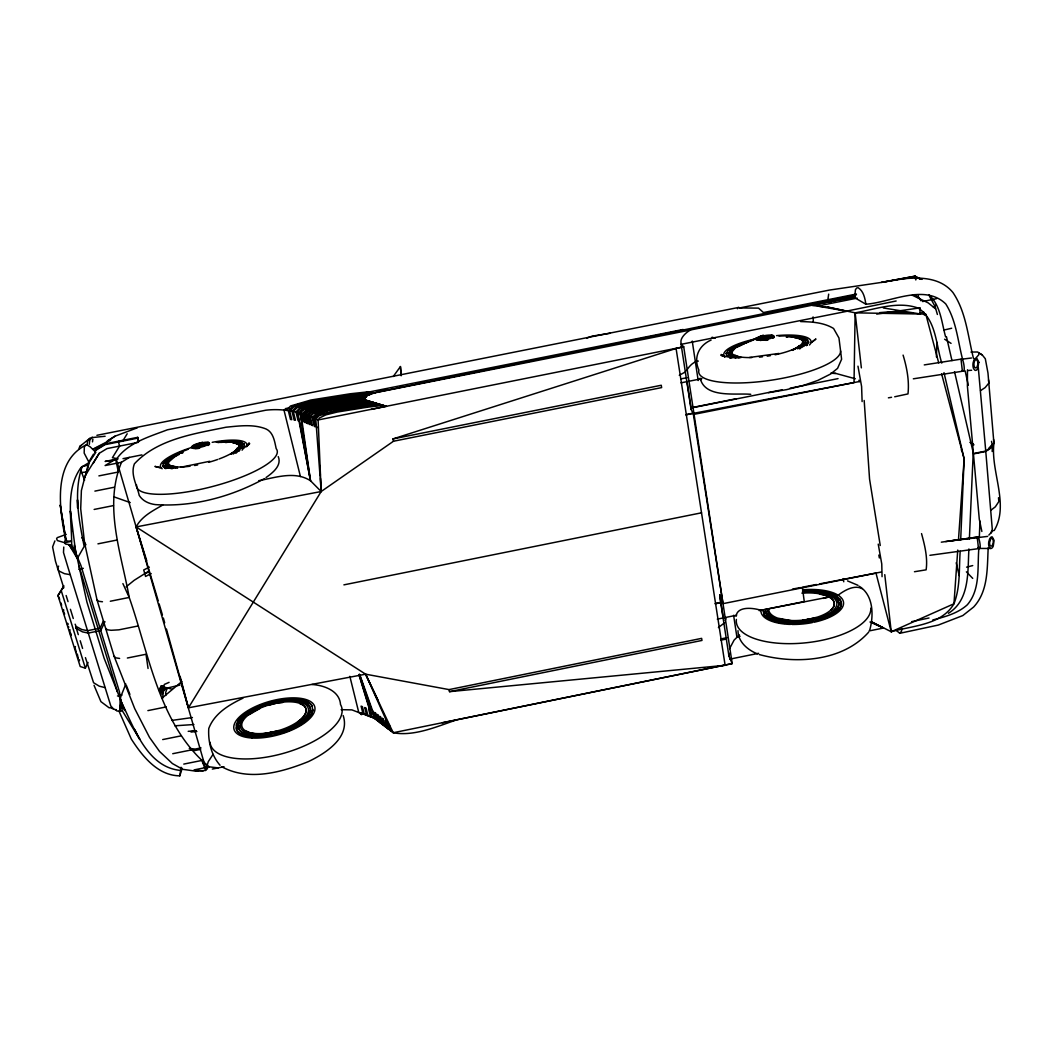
<?xml version="1.0" encoding="UTF-8"?>
<svg xmlns="http://www.w3.org/2000/svg" width="1052" height="1052" viewBox="0 0 1052 1052"><rect width="100%" height="100%" fill="white"/><g stroke="black" fill="none" stroke-linecap="round" stroke-linejoin="round"><path stroke-width="1.5" d="M967.472 369.896L967.406 386.176L973.429 453.557L985.75 451.084L990.274 447.863L993.903 442.945L987.973 373.026L985.316 358.745L982.266 354.971L977.558 351.986L970.97 352.065M119.047 711.231L131.316 739.069C142.283 756.072 157.695 775.705 179.813 775.824L181.049 767.25M941.764 363.085C935.912 344.517 936.254 320.084 918.435 308.197C897.948 300.648 875.645 309.314 855.144 312.839L854.027 382.573L685.746 414.83L692.913 413.16L694.057 414.33L732.192 663.602L393.185 732.744L374.012 718.016L360.902 712.875L361.296 714.518L364.505 713.861M769.564 336.022L769.314 337.797L768.039 338.126L767.789 336.574L768.815 336.219L766.277 337.061L766.474 338.455L768.394 336.285L769.538 337.718M936.425 356.904L936.911 342.308M978.939 547.224C977.111 566.41 980.872 588.975 967.353 604.755C957.912 613.342 944.946 616.853 932.822 619.944M979.32 537.414L979.964 521.056M988.209 547.75C987.078 568.027 988.472 591.079 973.626 607.03L962.83 615.552L938.279 625.072L899.762 633.304L896.514 630.595M992.167 451.505L992.378 446.613L988.683 449.585M871.99 622.048L891.241 631.739C912.597 625.611 941.382 625.19 953.967 603.769C960.502 587.095 958.872 568.777 960.2 551.248M960.686 539.913L964.145 458.922L943.999 372.658M218.145 767.894L209.269 766.829C159.273 726.077 149.397 655.001 129.212 597.444C121.348 553.576 103.425 506.012 121.493 462.288L129.304 457.41M968.918 548.96C967.551 571.052 970.207 599.877 948.404 613.29M969.365 539.163L973.231 452.649L954.532 371.698M63.764 547.066L63.488 552.458L68.143 567.935L110.815 705.984L113.603 708.995M188.282 449.204C179.445 452.833 169.306 455.779 163.205 463.616L163.007 466.496L165.624 468.627L170.122 467.062L167.781 465.181L167.781 462.67L175.303 456.358M771.142 335.851C772.944 332.958 769.091 338.402 772.207 336.916C770.248 337.034 773.115 334.431 770.998 336.075M957.741 550.064L953.967 603.769L891.241 631.739L875.987 573.09L819.639 583.886M958.438 540.294L964.145 458.922L941.632 373.92M205.653 445.062C203.667 439.946 206.626 448.507 205.824 443.655M960.989 359.297L971.483 357.996M94.733 452.202L96.416 449.388L105.673 443.72L137.72 437.33L138.325 442.34L107.002 448.586L99.19 453.359L85.33 475.451L81.385 490.574L80.702 508.787L84.581 542.937L97.034 599.956L114.155 656.356L134.709 708.614L149.516 737.399L159.536 751.43L172.383 763.542L182.667 769.314L195.54 771.116L205.679 770.419L208.27 761.661L213.03 754.376M763.134 339.02C765.711 336.075 762.45 342.005 763.581 337.008M75.836 628.399L75.876 627.413M115.917 709.482L116.825 711.007L120.059 711.218L120.993 701.276L120.059 698.489L125.819 684.01M762.056 338.547C763.016 336.64 761.043 337.034 761.477 337.534M767.355 614.447L766.382 616.682L767.697 618.037M767.381 616.669L765.54 609.66M862.114 401.575L861.601 386.531L857.959 366.175M765.803 338.428C763.844 335.023 765.554 339.309 765.514 339.02C766.671 334.352 766.421 339.415 764.054 338.954C764.054 336.85 763.423 336.574 763.081 339.178M765.632 337.074L764.659 337.784L765.777 336.824M134.682 729.417L139.719 739.267L122.4 710.889L120.059 711.218L120.993 701.276C133.841 726.879 146.662 767.039 180.155 770.38M827.845 299.728L828.687 294.152M271.692 733.389L271.903 732.205M277.018 703.012L277.149 702.289M882.063 576.693L881.76 563.951L878.236 544.121M71.654 544.949C71.97 519.32 64.777 489.824 81.083 467.417L89.091 462.525L95.824 452.321L90.235 446.876L87.553 445.233L85.528 445.22C52.718 462.183 59.254 508.931 65.474 538.69L64.632 542.569L65.54 544.055L71.654 544.949L77.296 558.481L84.16 546.448C79.11 520.556 73.324 492.888 81.99 467.167M182.22 768.262L179.813 775.824M69.919 629.622L69.971 632.305M869.715 630.109C873.844 615.512 873.554 595.064 859.26 586.28M202.628 763.134L203.404 760.136M84.936 477.332L89.025 461.631L93.523 454.096M85.988 474.794L88.855 463.8M160.798 694.833L163.047 686.469L160.128 687.666L159.286 690.349M762.871 337.784L763.726 336.969M179.958 685.062L164.375 688.731L162.81 693.663L163.007 697.87M729.562 648.65L734.112 640.089L739.438 634.895M167.281 687.692L165.637 692.65L165.769 695.438M160.377 692.242L161.745 688.232L160.903 686.22L164.178 685.943M725.249 620.496L725.972 618.418M98.901 475.885L118.363 472.006L115.865 460.079C127.055 442.971 149.252 436.777 167.426 429.795L265.84 410.201C283.751 408.123 301.99 412.055 318.112 419.958L683.721 346.792L694.057 414.33L859.708 381.442M989.879 540.781L990.195 539.913A3.813 1.788 -83 0 1 992.444 538.677L992.799 539.176A3.945 1.854 -83 0 1 992.97 543.726L992.654 544.607A3.813 1.788 -83 0 1 990.405 545.856L990.037 545.357A3.813 1.788 -83 0 1 989.893 540.952M760.491 339.73L759.491 339.835L759.938 338.192A5.247 1.315 -9.3 0 1 761.069 337.889C763.187 337.298 757.256 338.797 760.294 338.336M990.8 533.193L992.286 529.353L985.777 451.453L990.313 448.231L993.93 443.313L993.575 439.42M311.576 714.492L312.707 709.811M309.17 713.532L308.709 715.373A37.188 15.333 -15.7 0 1 281.252 732.271L276.597 733.02M310.011 711.415L310.458 710.823M309.393 714.413L310.235 712.309L312.931 710.692M117.429 691.848L78.913 565.805M766.474 338.455C767.736 337.85 767.25 334.497 766.277 337.061M807.673 591.119L812.499 590.737A39.292 16.082 -6.3 0 1 835.972 596.063L839.733 599.324L837.813 600.403M838.194 600.021L838.549 603.112L841.429 604.124L838.444 602.204M63.883 585.793L57.978 595.498L80.202 666.534L85.383 668.152L88.052 662.444M104.95 621.64L100.755 630.556L88.223 633.08L82.516 631.884L76.809 628.78L75.889 626.545M103.53 620.785L100.032 628.189L87.5 630.7L81.78 629.517L76.086 626.427L75.165 624.204M238.594 720.528L237.818 722.132L239.475 723.145L240.816 720.357M79.518 659.762L79.4 660.722M237.726 721.79L236.647 728.826L238.922 726.748L238.843 725.617M76.217 651.819L74.916 647.637L75.442 646.585M205.837 768.723L136.116 526.92C141.586 516.4 152.869 510.72 162.731 505.052M806.463 345.674L808.672 342.137L807.371 339.533C798.823 334.654 788.421 335.904 778.98 336.035M807.371 339.533L802.702 340.493L803.833 342.807L802.439 345.49L807.121 345.174M770.09 335.969C770.616 338.021 771.155 336.732 769.328 336.114M59.688 599.298L57.978 595.498L63.528 587.121M922.131 279.372L915.122 276.86L881.615 282.383L915.135 276.176L914.451 277.373L915.135 276.176L881.615 282.383L829.502 290.063L739.609 307.947A25.261 4.379 79.6 0 0 737.452 308.736M138.785 441.551L137.72 437.33M58.636 566.134L57.558 567.935L58.846 570.96L64.488 573.682L70.221 574.655M686.469 370.698C689.099 366.372 693.097 361.796 698.331 361.073M93.181 463.393L99.19 453.359M199.788 444.891C203.22 442.708 195.935 448.836 201.287 445.916C198.854 446.442 201.945 446.456 200.774 444.68C197.842 445.706 199.328 444.168 199.88 446.403M393.487 441.235L392.975 438.921L661.261 385.256L661.642 387.596L393.487 441.235L321.176 491.521L188.426 707.812L365.636 674.187L449.046 689.599L701.631 638.367L701.973 640.444L449.506 691.651L449.046 689.599M761.056 335.904L756.243 338.126L756.033 339.467L760.386 340.388L767.907 339.572L760.412 340.388M122.519 441.353L127.187 433.779M54.901 540.912L52.6 546.948L55.506 561.321L63.751 587.844M119.021 441.064L118.442 441.985L119.599 446.074L112.406 457.725L118.1 458.83L105.108 461.42L115.865 460.079M768.959 337.876L768.157 338.047M993.154 530.563L988.841 535.087M994.193 530.51C1009.683 504.776 990.379 471.23 993.93 443.313M730.903 352.801L732.665 350.132L728.181 350.421L726.182 353.459L726.945 356.141L731.613 355.182L730.903 352.801L726.182 353.459M289.445 410.938L293.258 407.019L298.334 405.099M116.246 459.014L136.116 526.92L321.176 491.521L310.485 480.725L297.282 412.134L300.583 408.741L315.968 404.218L345.937 399.458L358.627 398.077L364.636 398.721M299.491 412.476L302.66 409.228L317.362 404.915M258.766 480.685C275.479 477.647 294.744 470.625 310.485 480.725L299.912 412.647L301.227 410.701L307.118 407.768L317.809 405.073L358.127 399.037L363.874 399.655L386.4 406.309L380.324 405.756L367.49 407.19L337.113 412.068L325.791 414.896L319.532 417.946L318.112 419.958L321.176 491.521L315.784 419.025L319.137 415.685L334.654 411.174L377.55 404.915M85.528 445.22L84.331 446.968L84.173 453.083L89.091 462.525M759.57 339.822L762.739 339.099L762.095 338.941M393.238 376.524L400.431 366.569L401.167 375.788M242.091 450.164L244.537 446.824L244.195 444.102C236.082 438.737 225.404 441.445 216.331 442.287M235.937 453.228L242.013 447.35L241.71 444.786C235.648 440.38 227.456 442.011 220.46 442.432M233.097 454.056L237.765 450.743L239.961 447.771L239.685 445.338L237.002 443.602L233.15 442.853L236.739 441.314M201.208 444.365C200.064 447.784 206.744 444.089 203.391 445.535M363.874 399.655L367.306 395.434L374.736 392.817L366.846 391.975L350.185 393.777L310.8 400.036L290.576 405.98L286.236 410.451L285.776 408.557L288.998 407.926M199.735 445.864C199.222 445.39 198.999 448.494 197.763 444.654C197.158 444.97 190.899 448.665 198.105 446.627M92.3 437.211L89.841 440.144A25.458 6.47 77.3 0 0 89.354 444.286M191.425 447.692L193.358 445.377A10.152 2.446 -14.6 0 0 191.425 447.692L193.384 448.428M868.663 632.147C842.389 661.787 795.325 664.338 759.242 654.541M200.393 446.245L200.104 444.641M976.44 357.417L978.86 354.642L978.702 352.709M831.172 609.923L833.316 607.464A33.112 13.676 -7.5 0 0 824.794 595.222L819.508 594.091M203.983 443.839C200.998 442.931 208.427 447.363 201.497 444.601L201.629 446.087M160.075 689.139L162.126 686.824M765.067 339.165L764.857 337.692M767.868 336.653L768.578 336.377M207.928 444.47L206.245 445.101L206.757 444.68M762.384 337.219L762.674 338.468M772.536 335.654C771.326 335.141 772.996 339.309 771.432 335.838M763.239 337.521C765.817 336.469 763.91 341.65 763.594 336.772L763.581 338.889M310.09 711.757L312.799 710.153L312.01 705.826A39.647 16.345 -15.7 0 0 295.836 698.988L277.478 700.408A39.647 16.345 -15.7 0 0 238.502 720.186L236.174 724.999L236.555 729.759A39.647 16.345 -15.7 0 0 250.692 737.071M933.44 307.381L935.767 305.212M285.776 408.557L284.014 410.188L300.425 476.53M207.454 442.774C202.655 445.706 211.084 439.815 207.836 444.141M202.51 445.338L201.852 445.916L202.944 445.693M198.749 446.495L199.788 445.838M218.014 442.655L218.934 441.84M219.158 442.55L220.065 441.735M198.263 444.588C198.539 444.273 191.096 448.178 197.776 446.627M201.156 446.048L199.485 446.876M200.774 444.68L199.091 445.509M202.563 445.456L201.879 445.969M161.916 698.212L181.917 681.472M988.591 448.533L992.194 444.536L991.51 441.34M79.952 446.35L90.051 438.132L87.632 441.064A25.485 6.522 77.3 0 0 87.145 445.22M126.135 586.832L134.196 580.296L148.858 571.065M198.341 446.771C198.578 439 201.879 449.809 199.446 445.43M812.118 342.005L815.931 338.981L810.619 342.991M266.038 477.542C272.442 472.953 282.041 465.72 278.254 456.607M718.411 627.584L724.736 622.639M194.699 447.442C198.236 447.376 197.421 444.26 194.37 446.035M990.866 510.259L995.31 506.84L998.848 501.554L998.493 497.714M297.611 721.974L300.911 719.476A33.427 13.65 -17 0 0 302.91 704.958L299.899 703.709M801.663 347.555L804.609 345.345L806.082 342.492L804.872 340.046L801.124 338.152L787.343 336.469M243.42 448.139L249.692 443.563L246.444 446.745L249.179 442.984L246.852 446.35A44.644 11.099 -14.4 0 0 212.202 442.327M204.706 443.799L205.035 445.18L204.995 443.628M293.469 407.058L289.668 410.977L291.798 419.669L290.483 419.446L288.34 410.767L292.338 406.664L297.453 404.586L310.971 401.18L347.252 395.42L362.598 393.75L369.857 394.539L368.042 394.894L370.186 394.303L368.818 394.013M768.433 336.508L768.815 337.916M250.376 713.664L253.322 711.612A33.454 13.781 -15.7 0 1 276.505 703.091L268.628 705.366M92.642 449.27L106.581 442.037L114.931 436.225L137.365 427.796M854.868 296.493L690.559 329.986C685.049 332.853 676.37 341.229 683.721 346.792L676.081 348.475L392.975 438.921M735.598 348.094L732.521 350.132L730.759 352.828L731.469 355.208L734.756 357.075L730.469 358.285L729.536 357.719L734.151 356.707M728.181 350.421L739.635 344.162L753.771 339.98M194.817 447.442L195.514 447.166A5.313 1.289 -14.6 0 1 196.737 446.837L197.395 446.692M711.139 340.033C698.923 345.345 693.202 357.404 698.896 370.12A71.733 18.87 -8.8 0 0 767.25 380.771A71.733 18.87 -8.8 0 0 840.587 350.96M194.383 446.061L195.133 445.785A5.313 1.289 -14.6 0 1 196.356 445.469L196.974 445.338M242.657 447.968L241.526 447.994M771.55 337.219L771.616 335.864M980.517 390.621L985.132 387.609L988.854 383.06L988.551 379.877M763.423 337.376L764.528 337.337M197.132 444.575L202.431 442.182M201.497 444.601C205.337 441.919 199.538 445.456 202.576 444.325M770.288 337.363L770.866 337.442M107.317 440.88L114.931 436.225M95.785 450.335L105.055 444.654L137.168 438.25M113.195 460.618L105.121 465.549L121.493 462.288M204.088 445.417L203.509 445.417M236.463 728.142L238.633 725.656M226.627 442.59L229.231 441.012M208.046 444.628C205.324 441.169 208.138 447.008 207.691 443.26M225.404 442.563L228.06 440.998M207.678 444.523C205.14 445.298 208.178 442.05 206.915 443.365M164.375 688.731L159.51 691.059M164.165 684.523L169.083 682.353M788.658 335.719L786.278 337.061L790.315 335.825M918.567 314.048L921.355 312.47M803.018 623.349L809.632 620.956M679.29 375.288L684.839 372.224M206.416 443.431L207.178 443.26M264.499 478.581C231.532 496.728 193.121 507.156 155.367 504.605C148.911 503.75 142.862 501.12 139.245 495.479C137.01 485.13 130.238 474.61 134.393 463.84C157.458 438.986 194.291 433.766 226.035 427.217C238.646 425.994 251.901 424.101 264.157 428.269C273.244 430.965 274.467 440.775 276.189 448.652A72.549 18.607 -14.5 0 1 212.109 486.616A72.549 18.607 -14.5 0 1 136.576 484.959M160.496 692.058L168.609 687.64M199.407 444.47L197.802 445.443M151.199 573.564L145.584 576.443L143.716 569.974L149.331 567.12M193.397 445.338L195.185 444.444M181.799 452.465L173.58 456.423L165.729 463.09L165.559 465.786L168.031 467.785L171.976 468.692L173.922 467.93M176.368 455.779L179.234 454.411M242.933 698.186C229.165 704.735 214.384 713.453 208.769 728.497C207.941 741.358 211.32 755.402 220.052 765.251M93.378 449.296L105.121 443.536M260.186 708.351L247.68 715.505A33.572 14.031 -13.9 0 0 244.551 730.233L248.995 732.508L255.163 733.809M262.908 737.018L270.048 734.506M198.736 445.206L198.933 446.482L199.998 446.324M799.52 348.87L800.546 348.396M797.587 348.83L802.584 345.477L803.978 342.781L802.847 340.467L799.191 338.705L803.36 337.521M899.762 633.304L901.669 631.042L901.564 628.097M838.26 600.587L839.996 600.061L841.429 604.124M207.546 443.339L206.639 443.431M737.518 346.897L742.765 344.569M233.702 441.958L235.635 441.104M206.389 445.075L205.377 443.786M761.083 335.904L763.476 335.312L743.172 343.675L749.129 341.69M767.644 338.113L766.658 338.363M767.447 336.706L766.448 336.969M772.694 337.048L771.852 337.166M106.581 442.037L110.565 440.38M195.212 444.444L199.867 442.8M181.891 453.031L183.127 452.544L180.155 452.36M795.141 336.942L796.969 336.219M798.008 336.43L794.668 337.718L799.323 338.665M766.803 336.101L767.118 337.705L767.013 336.285M207.744 444.588L206.757 443.352M586.766 338.1L592.144 336.14L610.199 333.26M233.031 442.905L236.871 443.655L241.145 442.156M237.357 443.957L241.644 442.458M288.642 700.185L295.914 699.33M206.192 445.022C205.521 445.706 203.983 444.325 205.85 443.392M748.025 342.176C741.2 344.675 732.639 346.371 728.707 353.104L729.444 355.629L735.769 358.351M739.03 358.153L734.625 357.101M799.73 338.981L803.82 337.745M164.993 468.114L169.674 466.707M239.593 445.759L244.235 444.417M207.546 442.537L208.112 443.865M163.007 466.496L167.781 465.181M236.871 443.655L239.54 445.377L244.195 444.102M66.276 534.377L57.268 537.638L56.571 538.742L57.4 540.57L64.645 542.7L71.404 541.346M920.04 307.868L876.711 314.114M966.578 567.159L972.719 565.568M815.957 619.51L820.31 618.839A36.859 15.083 -6.3 0 0 838.917 603.835L837.537 599.614A36.859 15.07 -6.3 0 0 811.815 591.382L802.531 591.697M81.859 466.693L88.21 465.063M810.895 618.747L802.505 620.285M272.823 731.968L263.355 733.691M298.15 405.033L311.195 401.851L360.363 394.697M274.914 703.499L276.597 703.065M721.843 602.02L715.018 603.716L722.198 602.572L719.739 594.696M209.756 461.276L180.668 467.272M144.65 573.208L149.45 572.064M943.986 330.052L951.679 328.237M163.06 465.734L167.807 464.695M822.966 598.43L829.015 596.997M760.517 338.218C765.343 337.653 757.887 337.574 759.491 339.835M760.727 339.612L762.121 339.046M911.637 621.666L929.008 617.997M922.565 301.556L936.701 298.623M163.205 463.616L167.925 462.643L170.503 459.632L166.15 460.211M244.537 446.824L239.817 447.797L239.54 445.377M239.435 448.31L244.156 447.337M802.9 340.887L807.568 339.928M366.885 394.29L856.367 294.784M865.862 304.212C864.968 298.281 863.626 291.167 858.143 287.709L856.617 288.038L855.421 289.773L854.724 297.716L865.862 304.212C890.4 302.582 924.55 283.277 945.761 303.949C956.36 320.623 957.807 340.979 962.672 359.705M846.781 311.09L896.146 300.99M740.069 636.276L736.873 636.933L733.612 615.288M442.327 722.803L456.463 719.91C436.909 726.59 413.975 736.65 393.185 732.744L365.636 674.187L136.116 526.92L158.194 600.758M456.489 719.87L732.192 663.602L728.944 656.067L719.831 596.681M96.902 435.304L738.359 307.5M814.774 617.958L807.831 619.326M720.738 638.945L727.182 637.643M276.965 731.127L269.733 732.547M172.738 753.705L190.925 750.023M201.011 747.893L195.172 749.077L189.281 748.406M200.63 749.353L194.778 750.536L190.346 750.037M183.771 764.094L201.892 760.438L205.679 770.419M729.746 659.157L758.571 653.318M869.044 630.95L883.456 628.044L872.095 622.192M209.269 766.829L194.081 769.906L203.207 770.919M195.54 771.116L198.473 770.524M205.811 769.038L207.586 768.683L205.929 768.341M212.307 769.078L223.997 766.711M813.012 304.856L853.987 297.348M371.106 409.399L386.36 406.335M110.302 601.244L129.212 597.444L122.9 583.597M985.777 451.453L973.455 453.938L979.294 519.254L981.858 531.457M137.667 626.058L118.889 629.832L111.104 630.293L107.357 629.767L105.647 628.346M343.899 584.859L701.526 512.811M77.296 654.015L78.19 658.105M127.371 658.013L146.018 654.265L148.056 668.467M117.482 696.003L121.94 695.109M147.885 710.613L166.282 706.905M717.306 619.128L736.624 615.223M759.176 610.66L804.267 601.56L802.321 586.95M162.705 739.569L180.957 735.887M720.817 640.168L725.63 639.195M856.459 294.034L763.463 312.549L758.518 308.118L739.609 307.947M364.597 392.869L683.116 329.486M378.878 391.305L386.912 389.7M399.786 387.136L402.995 386.505M415.856 383.941L423.903 382.336M436.764 379.772L444.799 378.168M452.847 376.577L460.881 374.972M473.742 372.408L481.79 370.817M489.824 369.213L502.685 366.648M510.733 365.044L518.767 363.453M526.802 361.849L530.024 361.204M695.635 328.224L703.67 326.633M367.069 394.355L374.709 392.83M370.278 393.724L690.559 329.986M364.544 396.065L367.227 395.526M857.183 298.124L817.443 306.066L847.044 311.274L681.433 344.267M361.152 400.444C373.92 399.063 345.543 399.365 346.489 400.51L318.48 404.967M364.045 401.285L367.214 400.654L386.386 406.348M366.885 402.14L370.08 401.496L364.242 400.891L351.933 402.232L322.806 406.887L311.957 409.609L307.855 411.266L304.62 414.541L306.763 423.364M367.845 402.429L371.054 401.785L365.202 401.18L352.854 402.535L323.661 407.19L312.786 409.925L308.657 411.582L305.435 414.856L307.579 423.693M372.96 402.351L367.082 401.759L354.682 403.113L325.331 407.795L314.403 410.543L310.261 412.213L307.013 415.501L309.156 424.35M370.791 403.271L373.973 402.64L368.055 402.048L355.615 403.416L326.199 408.11L315.232 410.859L311.076 412.529L307.815 415.816L309.959 424.679M375.866 403.218L369.949 402.614L357.443 403.994L327.882 408.715L316.862 411.49L312.694 413.16L309.406 416.46L311.563 425.337M376.853 403.508L370.922 402.916L358.39 404.297L328.75 409.031L317.704 411.805L313.509 413.475L310.222 416.789L312.378 425.679M379.207 404.218L375.077 403.81M380.206 404.507L373.236 403.613L360.626 405.007L330.815 409.78L319.703 412.568L315.482 414.251L312.168 417.565L314.324 426.481M382.639 405.204L377.536 404.731M383.572 405.52L376.563 404.625L333.773 410.845C325.318 413.752 308.499 413.436 317.112 427.638M123.018 458.659L141.941 454.885M94.89 491.113L114.287 487.234M680.986 382.836L701.894 378.667M94.141 509.444L113.458 505.591M692.663 407.453L736.15 398.761M692.65 407.689L782.136 389.792M790.118 388.201L838.049 378.615M97.941 543.845L117.114 540.005M78.729 569.263L83.318 568.343M881.418 571.986L723.013 603.651L693.242 413.554M802.571 590.724L812.46 590.396A39.305 16.069 -6.3 0 1 835.919 595.642L839.89 599.153A39.305 16.069 -6.3 0 1 811.802 621.706L801.414 623.139A39.305 16.069 -6.3 0 1 767.631 617.616L764.081 613.973L763.134 609.871L760.99 610.292C753.613 607.938 737.215 605.742 736.071 616.314M792.485 589.094L800.467 587.568M803.662 586.95L816.444 584.504M680.657 378.891L687.087 377.747M726.761 355.523L731.469 354.708M915.135 276.176L921.236 279.306M163.875 462.827L168.438 462.052M778.993 353.446L749.563 357.456M764.988 337.271L765.554 336.864M768.486 392.685L786.449 389.661L803.294 385.479L817.746 380.456L830.567 374.039L837.576 368.358L841.613 359.232L838.957 337.981L833.552 328.461C823.65 322.451 811.881 321.833 800.598 321.57M888.401 397.827L891.557 397.301M894.713 396.775L907.981 393.908C909.428 380.903 906.85 367.556 903.089 355.103M311.05 401.785L345.7 396.275L360.31 394.789L367.306 395.434M924.261 364.912L961.002 359.14L962.383 371.224L963.29 370.856A6.102 1.183 81.3 0 0 963.948 365.044A6.102 1.183 81.3 0 0 961.594 359.219M914.464 571.723L926.128 569.829C927.851 557.744 924.721 545.265 921.539 533.601M913.333 378.812L963.632 371.067M962.33 370.988L963.29 370.856M948.812 541.122L987.657 536.388M941.316 542.174L977.9 537.007L945.735 541.57M171.818 720.423L192.424 717.53M726.432 353.077L731.153 352.433M803.833 342.807L808.672 342.137M803.636 343.176L808.475 342.518M929.902 555.311L979.872 548.447L990.524 548.46A5.72 2.669 -83 0 0 993.233 546.198L994.114 540.439L992.273 536.914A5.72 2.669 -83 0 0 989.551 539.15L988.748 541.951A5.931 2.775 -83 0 0 989.314 547.329L990.524 548.46M809.698 621.377L801.506 622.508A36.859 15.083 -6.3 0 1 769.84 617.34L767.421 614.868M283.895 700.54L277.557 700.737A39.647 16.345 -15.7 0 0 238.607 720.594M277.373 701.776L283.987 700.869M270.154 734.927L262.25 735.992A37.188 15.333 -15.7 0 1 238.935 729.01L238.554 724.526L240.724 720.028A37.188 15.32 -15.7 0 1 277.294 701.447L294.534 700.119A37.188 15.32 -15.7 0 1 310.379 710.494L308.604 714.966A37.188 15.32 -15.7 0 1 281.134 731.863L262.132 735.572A37.188 15.32 -15.7 0 1 238.83 728.602M166.834 459.737L171.187 459.172M237.634 450.756L239.698 450.48M236.989 451.216L239.067 450.94M203.023 443.484L203.404 444.851M374.223 403.915C354.392 408.321 329.315 404.902 312.996 417.894L315.14 426.823M816.01 619.944L821.546 619.641M276.702 733.428L281.699 733.244A39.647 16.345 -15.7 0 0 310.984 715.202L309.919 715.334L309.275 713.94M80.623 468.442L81.675 472.493L86.527 471.993M91.169 437.671L105.108 436.264M195.225 448.441L199.959 447.797L193.397 448.415M449.506 691.651L725.13 665.311L676.081 348.475M195.409 731.258L190.688 731.666L196.869 731.534M282.751 702.499L276.545 703.012L284.632 701.96A33.112 13.637 -15.7 0 1 306.014 711.362A33.112 13.637 -15.7 0 1 279.99 730.154L271.403 732.323A33.44 13.768 -15.7 0 1 249.035 732.429L246.681 731.324M879.814 312.615L890.189 311.773L913.241 313.325M202.957 444.286L203.338 445.653M771.668 337.166L771.616 335.088M801.716 346.029L803.912 345.871M967.682 370.528L971.653 370.251M764.607 337.008L764.87 339.178M728.904 349.935L733.375 349.632M174.882 725.801L193.897 724.526M188.19 731.311L196.29 730.956M172.778 455.924L176.473 455.766M171.607 456.502L175.197 456.358M899.697 279.188C918.304 277.005 939.857 276.676 952.928 292.509C966.144 311.997 967.879 336.167 973.481 358.43M762.463 337.074L761.451 337.534M288.735 700.514L294.613 700.448M287.551 701.027L290.562 701M750.773 394.316C735.664 392.922 704.919 398.563 700.172 378.181M733.533 346.91L735.729 346.91M732.784 347.252L736.716 347.318M831.448 301.871L831.106 299.859L830.699 301.332L831.225 299.833L812.538 305.553L827.871 307.145L855.144 312.839L925.786 314.101L938.713 362.901M198.341 444.523L198.933 446.482M70.668 541.162L67.065 541.096L65.474 538.69M341.164 709.679L351.894 709.876L363.532 714.334M177.578 468.219L169.977 467.101L167.623 465.221M978.741 362.375L977.834 368.358A5.996 2.88 -86 0 1 974.954 370.265L973.679 368.818A6.22 2.985 -86 0 1 973.074 362.979L973.902 360.139A5.996 2.88 -86 0 1 976.782 358.259L978.978 362.375M831.067 373.276L835.775 373.421L855.315 378.759M164.059 686.325L160.903 686.22L172.173 689.231M831.146 373.118L835.775 373.421M368.187 400.93L362.375 400.325L350.119 401.667C335.956 407.177 314.561 402.127 303.055 413.909L305.198 422.72M179.156 452.755L180.668 452.912M366.438 396.499L359.797 395.789L345.779 397.301L312.654 402.574L300.307 405.691L295.638 407.571L291.983 411.332L294.126 420.037L295.454 420.248L293.311 411.529L296.888 407.874L301.437 406.019L313.483 402.995L345.819 397.84L359.495 396.367L365.978 397.064M365.083 398.156L358.916 397.498L345.898 398.905L315.127 403.81L303.673 406.69L299.333 408.452L295.941 411.937L298.071 420.668L299.412 420.879L297.282 412.134M364.939 400.049L359.574 399.484L347.397 400.799L320.61 405.059C314.377 407.413 304.699 406.466 300.701 412.963L302.844 421.734M740.687 343.807L743.974 344.175L739.635 344.162M192.766 730.653L195.646 730.982M763.502 611.58L766.093 612.04M763.45 611.238L763.607 612.343L766.25 613.145M791.985 620.851L777.559 618.103A33.309 13.439 -4.4 0 1 768.802 609.121M102.465 601.757L98.717 601.297L97.034 599.956M311.957 684.497C323.7 685.207 339.664 690.664 340.519 704.564A68.196 28.417 -15.8 0 1 284.632 753.008A68.196 28.417 -15.8 0 1 210.045 742.239M119.612 658.434L115.878 657.855L114.155 656.356M770.288 337.574L769.472 337.495L769.407 336.009M883.351 307.96L920.211 313.956L919.645 307.71M376.366 719.41L374.012 718.016M379.128 721.33L376.866 720.199L375.012 712.572M380.061 721.974L377.694 720.83L375.84 713.203M384.624 725.183L381.758 723.96L379.903 716.294M385.558 725.841L382.599 724.604L380.732 716.925M388.333 727.8L385.071 726.511L383.217 718.818M391.528 730.049L387.925 728.707L386.058 720.975M368.082 715.518L362.966 713.69L361.112 706.142L362.427 706.655L364.281 714.203M368.805 716.333L371.238 716.767M372.447 717.254L366.583 715.097L364.728 707.536L366.043 708.049L367.898 715.623M374.814 718.187L370.488 716.636L368.634 709.048L369.962 709.561L371.816 717.148L376.037 718.661M827.871 307.145L847.044 311.274M238.015 722.882L239.198 723.132M173.435 466.904L175.763 467.43M161.443 467.916L154.92 466.404L159.694 467.68M728.444 357.049L720.936 355.274L725.157 356.891L721.199 354.471L723.487 355.905M105.029 687.574L99.322 686.193L93.575 682.735L85.436 657.631M780.729 618.971L784.227 619.825A33.138 13.545 -6.3 0 0 809.501 619.102L817.68 617.011A32.822 13.426 -6.3 0 0 833.25 600.482A32.822 13.426 -6.3 0 0 801.953 593.21M116.049 710.021L109.973 707.575M175.737 467.575L171.318 466.299A35.781 9.205 -11.6 0 1 169.122 464.353M365.333 400.089L367.214 400.654L361.428 400.036L349.198 401.364C335.167 406.966 313.68 401.759 302.253 413.594L304.396 422.378M309.801 714.847L310.984 715.202M712.086 337.219L715.15 338.257M749.405 341.045L750.563 341.44M113.708 496.768L130.238 502.606M847.517 580.901L858.011 585.32M915.792 279.95L915.122 276.86L920.855 279.306M203.667 444.154L204.049 445.522M869.991 621.995L883.456 628.044M912.321 295.244L928.232 302.897L935.504 308.762M221.801 766.75C248.693 781.544 281.699 772.339 308.407 761.595C325.121 753.574 350.487 737.807 343.202 715.584M757.519 653.923C747.827 650.005 738.017 642.036 737.991 630.674M392.804 731.982L389.95 730.259L388.083 722.514M377.195 720.028L375.262 718.963L373.407 711.349M381.258 723.145L379.312 722.08L377.444 714.426M382.086 723.789L380.14 722.711L378.273 715.058M386.215 726.932L384.23 725.867L382.376 718.174M389.069 729.128L387.083 728.05L385.216 720.331M364.071 714.111L366.609 715.491M378.339 700.908L365.636 674.187L391.042 731.048M109.224 707.864L100.926 701.645L94.049 685.339M980.885 354.09L982.266 354.971M944.617 339.204L951.061 343.373M970.338 442.629L973.087 444.431M970.523 442.642L973.231 444.444M970.194 442.287L973.942 444.825M862.14 588.686C854.356 584.478 844.427 590.422 838.063 595.235L763.134 609.871M914.767 294.599L919.685 298.544L920.987 300.846M928.719 294.652C940.58 304.962 941.606 322.451 945.59 336.824M361.296 714.518L358.693 712.151L349.843 676.331M766.435 613.513L769.788 616.919A36.859 15.07 -6.3 0 0 801.453 622.087L820.258 618.405A36.859 15.07 -6.3 0 0 838.865 603.414M766.474 617.379L764.225 615.078L763.607 612.343M966.38 571.828L972.732 578.39M77.296 558.481L69.09 544.818L75.836 553.405L70.392 510.956L71.036 518.846M64.672 614.052L63.975 612.737M69.09 544.818L73.903 551.301L74.337 545.067L86.908 602.007L104.161 658.342L124.833 710.534L120.927 705.129L122.4 710.889M692.913 413.16L691.059 409.267L681.052 344.043M810.027 618.971L810.671 619.957M81.872 537.638L85.935 544.778M929.389 296.099L935.123 306.632L937.385 314.469M961.265 449.783L962.225 451.61M71.076 635.526L70.142 633.015M84.581 480.199L81.675 472.493M74.521 550.249L80.886 565.384L119.336 691.427L121.44 703.841M126.398 685.483L129.896 694.359M359.652 674.371L372.592 710.731L374.446 718.332L359.429 674.385M61.634 605.242L60.977 602.967M70.984 634.435L70.51 632.936M136.116 526.92L146.78 560.9M359.021 674.477L369.962 709.561M61.345 590.987L85.383 668.152M66.131 595.511L68.038 601.639M70.418 609.305L73.272 618.497M75.915 626.966L78.295 634.632M80.202 640.76L82.582 648.427M359.008 674.884L371.816 717.148M159.128 603.901L162.416 614.894M923.932 312.22L924.813 315.205M922.998 311.681L923.893 314.666M67.775 624.941L67.381 623.468M63.725 612.001L63.173 609.634M197.184 446.692L196.803 445.325A8.258 1.999 -14.6 0 1 207.218 442.971A8.258 1.999 -14.6 0 1 207.994 445.496M200.985 444.417L201.379 445.785M199.63 444.207L200.077 445.561M163.362 618.037L164.677 622.758M166.44 629.057L188.426 707.812L180.089 676.331M236.345 727.734L236.647 728.826M915.122 276.86L915.727 279.175M161.745 688.232L163.113 693.649M299.912 412.647L302.042 421.405L310.485 480.725L299.702 422.457M389.306 724.71L390.792 730.903M67.749 623.389L67.92 624.099M946.471 336.785L951.968 360.599M956.202 562.781L959.161 575.549M965.131 370.883L968.3 385.256M843.112 578.613L843.757 581.795M878.841 555.075L879.354 557.968M63.541 609.568L63.659 610.278M858.997 380.193L859.247 381.731M880.235 545.488L869.557 479.094L864.179 400.47M700.395 378.957L700.593 380.219M687.009 381.639L691.059 408.005M719.752 594.998L723.421 618.865M692.242 341.072L698.186 380.522M978.202 547.421C978.86 550.906 977.006 534.81 977.124 538.23M918.291 295.704L918.606 298.373M839.68 598.969L839.785 599.877M855.144 312.839L861.364 367.871M884.771 574.655L891.241 631.739M978.294 367.727L985.75 451.084M991.694 445.469L991.852 447.35M71.681 526.736L72.062 531.47M400.917 372.816L400.431 366.569M728.773 652.924L728.944 656.067M319.847 465.457L320.347 475.228M320.518 478.489L321.176 491.521M813.078 316.915L813.314 321.78M691.059 407.768L691.059 409.267M120.059 698.489L120.059 711.218M79.071 448.586A21.185 5.562 77.2 0 1 81.241 445.483M92.51 441.866A25.445 6.417 77.3 0 1 92.892 439.263M312.746 710.021A39.647 16.345 -15.7 0 1 271.337 735.44L261.304 736.808A39.647 16.345 -15.7 0 1 236.45 729.352M240.829 720.436A37.188 15.333 -15.7 0 1 250.192 712.217M251.586 711.362A37.188 15.333 -15.7 0 1 266.708 704.643M268.207 704.156A37.188 15.333 -15.7 0 1 277.399 701.855M294.626 700.527A37.188 15.333 -15.7 0 1 310.471 710.902M295.928 699.396A39.647 16.345 -15.7 0 1 312.115 706.234M870.793 608.148A67.591 27.957 -6.2 0 1 802.623 643.101A67.591 27.957 -6.2 0 1 736.387 619.444M802.597 589.843A41.541 16.99 -6.3 0 1 843.178 600.863A41.541 16.99 -6.3 0 1 813.893 622.284M812.368 622.587A41.541 16.99 -6.3 0 1 791.972 624.441M790.46 624.401A41.541 16.99 -6.3 0 1 760.938 610.055M802.505 592.473A34.874 14.268 -6.3 0 1 836.866 603.94A34.874 14.268 -6.3 0 1 801.243 621.259A34.874 14.268 -6.3 0 1 767.487 609.502M816.326 592.013A36.859 15.083 -6.3 0 1 826.688 593.762M828.056 594.17A36.859 15.083 -6.3 0 1 837.589 600.034M841.363 603.624A39.292 16.082 -6.3 0 1 823.032 619.128M795.509 623.862A39.292 16.082 -6.3 0 1 791.157 623.836M784.687 623.376A39.292 16.082 -6.3 0 1 768.696 618.681M237.002 449.059A35.268 8.758 -14.4 0 1 231.059 454.083M162.166 468.758A44.644 11.099 -14.4 0 1 190.373 447.876M237.542 448.336A35.558 8.653 -16.2 0 1 235.49 451.163M236.937 448.27A34.282 8.521 -14.4 0 1 230.743 454.017M177.288 466.93A34.282 8.521 -14.4 0 1 172.962 465.944M197.658 464.945A36.373 8.981 -14.6 0 1 194.581 465.51M190.11 466.207A36.373 8.981 -14.6 0 1 168.583 464.063A36.373 8.981 -14.6 0 1 182.351 452.123M218.343 442.366A36.373 9.008 -14.5 0 1 238.87 445.746A36.373 9.008 -14.5 0 1 219.079 458.961M217.659 459.474A36.373 9.008 -14.5 0 1 208.625 462.328M198.552 448.454A8.258 1.999 -14.6 0 1 195.225 446.114M799.914 345.608A34.861 8.889 -8.9 0 1 792.143 350.369M740.858 357.68A35.321 8.732 -6.2 0 1 733.744 349.935M776.56 335.627A44.145 11.256 -8.9 0 1 809.435 345.017M724.644 356.615A44.145 11.256 -8.9 0 1 756.086 338.757M734.98 347.896A39.148 10.007 -8.9 0 1 739.964 345.543M799.428 345.582A33.888 8.64 -8.9 0 1 791.88 350.198M740.871 357.141A33.888 8.64 -8.9 0 1 735.138 355.116M756.901 339.954A10.033 2.498 -9.2 0 1 756.23 338.126M787.041 336.298A35.965 9.166 -9 0 1 802.058 343.439A35.965 9.166 -9 0 1 775.114 354.774M770.393 355.668A35.965 9.166 -9 0 1 767.21 356.181M762.49 356.799A35.965 9.166 -9 0 1 759.36 357.128M751.917 357.562A35.965 9.166 -9 0 1 743.185 343.623M773.785 337.692A8.166 2.038 -9.2 0 1 772.918 338.31M767.881 340.006A8.166 2.038 -9.2 0 1 765.764 340.375M758.926 340.309A8.166 2.038 -9.2 0 1 760.57 337.587A8.166 2.038 -9.2 0 1 770.327 335.864M771.944 335.956A8.166 2.038 -9.2 0 1 774.127 337.1M977.295 538.216A5.852 1.078 80 0 1 978.873 538.782A5.852 1.078 80 0 1 980.214 546.58A5.852 1.078 80 0 1 978.873 547.342M68.88 627.137A2.577 0.763 78.9 0 1 68.459 626.65M977.532 365.662L977.203 366.543A3.998 1.92 -86 0 1 974.836 367.45L974.441 366.846A4.142 1.986 -86 0 1 974.257 361.941L974.586 361.06A3.998 1.92 -86 0 1 976.966 360.165L977.361 360.77A4.142 1.986 -86 0 1 977.532 365.662M199.249 444.878L198.368 445.127L199.249 444.851M979.241 548.092L978.321 548.21L979.241 548.092M65.974 540.149L60.24 505.236L65.974 540.149M77.664 507.906L77.467 499.818L77.624 507.906M252.178 738.031A41.922 17.279 -15.7 0 0 314.929 709.6A41.922 17.279 -15.7 0 0 256.017 706.313A41.922 17.279 -15.7 0 0 252.178 738.031M255.649 734.664A35.189 14.504 -15.7 0 0 308.446 710.863A35.189 14.504 -15.7 0 0 259.121 707.996A35.189 14.504 -15.7 0 0 255.649 734.664M196.553 447.823A8.258 1.999 -14.6 0 0 209.322 443.326A8.258 1.999 -14.6 0 0 198.223 443.891A8.258 1.999 -14.6 0 0 196.553 447.823M761.701 339.849A8.166 2.038 -9.2 0 0 774.009 336.285A8.166 2.038 -9.2 0 0 762.135 336.219A8.166 2.038 -9.2 0 0 761.701 339.849"/></g></svg>
